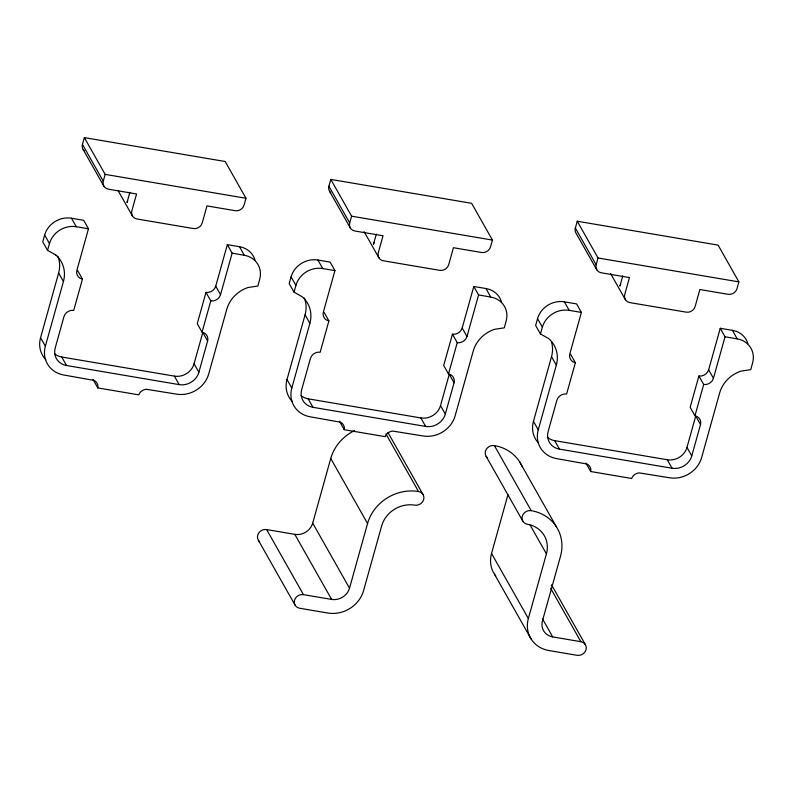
<?xml version="1.0" encoding="UTF-8"?>
<svg xmlns="http://www.w3.org/2000/svg" width="793" height="793" viewBox="0 0 793 793"><rect width="100%" height="100%" fill="white"/><g stroke="black" fill="none" stroke-linecap="round" stroke-linejoin="round"><path stroke-width="1.19" d="M77.655 270.611L82.462 279.096L73.709 310.41C69.516 309.756 65.165 312.521 63.965 316.595L55.223 347.909A16.425 14.789 -29.5 0 0 66.533 365.514L179.198 384.625A16.425 14.789 -29.5 0 0 198.874 372.274L207.617 340.97C208.797 337.084 206.071 332.763 202.056 332.178L197.249 323.693L205.992 292.379C210.195 293.033 214.546 290.268 215.736 286.194L227.333 244.67L239.536 246.722L244.264 255.257A22.402 20.172 -29.5 0 1 259.688 279.255L257.854 286.025L247.961 287.542A30.59 27.537 -29.5 0 0 226.788 309.22L208.718 373.929A26.883 24.206 -29.5 0 1 176.532 394.131L146.289 389.264A8.217 7.405 -29.5 0 0 139.32 393.635L138.805 394.864L97.787 387.906L97.965 386.617A8.217 7.405 -29.5 0 0 93.97 380.392L63.866 375.02A26.883 24.206 -29.5 0 1 45.36 346.214L40.562 337.729L58.632 273.02A30.59 27.537 -29.5 0 0 57.869 256.179M324.109 312.422L328.907 320.907L320.164 352.221C315.971 351.567 311.619 354.332 310.42 358.406L301.677 389.72A16.425 14.789 -29.5 0 0 312.987 407.315L425.653 426.436A16.425 14.789 -29.5 0 0 445.319 414.085L454.062 382.771C455.251 378.895 452.525 374.574 448.501 373.989L443.703 365.504L452.446 334.19C456.639 334.844 460.991 332.079 462.19 328.005L473.788 286.481L485.98 288.533L490.718 297.058A22.402 20.172 -29.5 0 1 506.142 321.066L504.308 327.836L494.416 329.353A30.59 27.537 -29.5 0 0 473.243 351.031L455.172 415.74A26.883 24.206 -29.5 0 1 422.976 435.942L392.733 431.075A8.217 7.405 -29.5 0 0 385.775 435.446L385.249 436.675L344.241 429.717L344.42 428.428A8.217 7.405 -29.5 0 0 340.415 422.203L310.311 416.831A26.883 24.206 -29.5 0 1 291.814 388.025L287.007 379.54L305.077 314.831A30.59 27.537 -29.5 0 0 304.324 297.99M570.563 354.233L575.361 362.718L566.618 394.032C562.425 393.378 558.074 396.143 556.874 400.217L548.132 431.531A16.425 14.789 -29.5 0 0 559.442 449.125L672.097 468.237A16.425 14.789 -29.5 0 0 691.774 455.896L700.516 424.582C701.706 420.706 698.97 416.384 694.955 415.8L690.158 407.315L698.901 376.001C703.094 376.645 707.445 373.89 708.645 369.816L720.242 328.292L732.435 330.344L737.173 338.869A22.402 20.172 -29.5 0 1 752.597 362.877L750.763 369.647L740.86 371.164A30.59 27.537 -29.5 0 0 719.687 392.842L701.627 457.551A26.883 24.206 -29.5 0 1 669.431 477.753L639.188 472.886A8.217 7.405 -29.5 0 0 632.229 477.257L631.704 478.486L590.696 471.528L590.874 470.239A8.217 7.405 -29.5 0 0 586.87 464.004L556.765 458.641A26.883 24.206 -29.5 0 1 538.259 429.836L533.461 421.351L551.531 356.642A30.59 27.537 -29.5 0 0 551.551 342.07M82.462 279.096C78.438 278.521 75.712 274.19 76.891 270.314L88.489 228.79L83.691 220.305L71.469 218.224A22.402 20.172 -29.5 0 0 44.646 235.055L42.743 241.855L47.54 250.35L55.738 254.93M82.452 144.415L84.355 137.615L225.182 161.504L245.989 198.27L244.085 205.07A7.464 6.721 -29.5 0 1 235.144 210.69L206.973 205.902L202.225 222.922A7.464 6.721 -29.5 0 1 193.284 228.533L136.951 218.977A7.464 6.721 -29.5 0 1 131.807 210.978L136.565 193.958L108.393 189.18A7.464 6.721 -29.5 0 1 103.259 181.181L82.452 144.415A7.464 6.721 -29.5 0 0 84.326 150.908M45.36 346.214L63.43 281.515A30.59 27.537 -29.5 0 0 55.728 254.94M103.259 181.181L105.152 174.381L84.355 137.615M129.864 192.293L127.009 202.502A7.464 6.721 -29.5 0 1 127.742 200.778M202.056 332.178L210.799 300.874L205.992 292.379M54.548 353.698A16.425 14.789 -29.5 0 0 61.735 357.019L174.401 376.13A16.425 14.789 -29.5 0 0 194.067 363.789L202.82 332.475L207.617 340.97M210.799 300.874C214.992 301.518 219.344 298.753 220.543 294.679L232.141 253.165L227.333 244.67M328.907 320.907C324.892 320.322 322.156 316.001 323.346 312.125L334.943 270.601L330.146 262.116L317.924 260.035A22.402 20.172 -29.5 0 0 291.1 276.866L289.197 283.666L293.995 292.161L302.183 296.741A30.59 27.537 -29.5 0 1 309.885 323.316L291.814 388.025M328.907 186.226L330.81 179.416L471.637 203.315L492.433 240.081L490.54 246.881A7.464 6.721 -29.5 0 1 481.599 252.491L453.427 247.713L448.679 264.733A7.464 6.721 -29.5 0 1 439.738 270.344L383.406 260.788A7.464 6.721 -29.5 0 1 378.261 252.789L383.019 235.769L354.848 230.991A7.464 6.721 -29.5 0 1 349.703 222.992L328.907 186.226A7.464 6.721 -29.5 0 0 330.78 192.719M349.703 222.992L351.606 216.182L330.81 179.416M376.318 234.094L373.463 244.303A7.464 6.721 -29.5 0 1 374.197 242.589M259.579 541.678A7.464 6.721 -29.5 0 1 258.439 533.461A7.464 6.721 -29.5 0 1 266.646 529.575L294.808 534.353A14.938 13.441 -29.5 0 0 312.7 523.122L330.75 458.463A42.564 38.322 -29.5 0 1 354.491 430.619M418.535 491.541A7.464 6.721 -29.5 0 1 423.68 499.54A7.464 6.721 -29.5 0 1 414.739 505.161A27.626 24.87 -29.5 0 0 381.651 525.918L363.591 590.577A29.866 26.893 -29.5 0 1 327.816 613.029L299.655 608.251A7.464 6.721 -29.5 0 1 294.51 600.251A7.464 6.721 -29.5 0 1 303.461 594.641L331.623 599.419A14.938 13.441 -29.5 0 0 349.505 588.188L367.565 523.529A42.564 38.322 -29.5 0 1 418.535 491.541L385.953 433.94M448.501 373.989L457.244 342.675L452.446 334.19M301.003 395.509A16.425 14.789 -29.5 0 0 308.19 398.829L420.845 417.941A16.425 14.789 -29.5 0 0 440.521 405.6L449.264 374.286L454.062 382.771M457.244 342.675C461.447 343.329 465.798 340.564 466.988 336.49L478.585 294.966L473.788 286.481M575.361 362.718C571.347 362.133 568.611 357.812 569.8 353.936L581.398 312.412L576.59 303.927L564.378 301.836A22.402 20.172 -29.5 0 0 537.545 318.677L535.642 325.477L540.449 333.962L548.637 338.552A30.59 27.537 -29.5 0 1 556.339 365.127L538.259 429.836M575.361 228.037L577.254 221.227L718.091 245.116L738.888 281.882L736.984 288.692A7.464 6.721 -29.5 0 1 728.043 294.302L699.882 289.524L695.124 306.544A7.464 6.721 -29.5 0 1 686.183 312.155L629.85 302.599A7.464 6.721 -29.5 0 1 624.715 294.599L629.464 277.58L601.302 272.802A7.464 6.721 -29.5 0 1 596.158 264.803L575.361 228.037A7.464 6.721 -29.5 0 0 576.075 233.201L596.881 269.967M495.774 576.025A29.866 26.893 -29.5 0 1 491.541 553.464L507.966 494.683M596.158 264.803L598.061 257.993L577.254 221.227M622.763 275.905L619.918 286.114A7.464 6.721 -29.5 0 1 620.651 284.4M550.709 588.366L580.882 641.696A7.464 6.721 -29.5 0 1 586.027 649.705A7.464 6.721 -29.5 0 1 577.086 655.315L548.915 650.538A29.866 26.893 -29.5 0 1 528.356 618.53L546.417 553.871L530.12 525.075M694.955 415.8L703.698 384.486L698.901 376.001M547.448 437.32A16.425 14.789 -29.5 0 0 554.634 440.64L667.3 459.752A16.425 14.789 -29.5 0 0 686.976 447.411L695.719 416.097L700.516 424.582M703.698 384.486C707.891 385.14 712.243 382.375 713.442 378.301L725.04 336.777L720.242 328.292M47.54 250.35L49.473 243.58A22.402 20.172 -29.5 0 1 76.297 226.739L88.489 228.79M293.995 292.161L295.918 285.391A22.402 20.172 -29.5 0 1 322.751 268.549L334.943 270.601M540.449 333.962L542.372 327.202A22.402 20.172 -29.5 0 1 569.196 310.36L581.398 312.412M105.152 174.381L245.989 198.27M351.606 216.182L492.433 240.081M598.061 257.993L738.888 281.882M487.318 457.69A7.464 6.721 -29.5 0 1 486.178 449.482A7.464 6.721 -29.5 0 1 494.386 445.587L531.201 510.652A42.564 38.322 -29.5 0 1 560.502 556.26L542.442 620.919A14.938 13.441 -29.5 0 0 552.721 636.918L580.882 641.696M725.04 336.777L737.173 338.869M478.585 294.966L490.718 297.058M232.141 253.165L244.264 255.257M708.645 369.816L713.442 378.301M610.57 273.496L625.429 299.764M686.976 447.411L691.774 455.896M667.3 459.752L672.097 468.237M564.378 301.836L569.196 310.36M537.545 318.677L542.372 327.202M551.531 356.642L556.329 365.127M585.888 463.033L590.696 471.528M554.634 440.64L559.442 449.125M462.19 328.005L466.988 336.49M519.593 461.764L556.408 526.83M364.126 231.685L378.985 257.953M486.159 456.362L522.974 521.427M329.62 191.391L350.427 228.156M551.512 584.808L585.313 644.54M440.521 405.6L445.319 414.085M542.462 618.788L552.721 636.918M420.845 417.941L425.653 426.436M491.541 553.464L528.356 618.53M317.924 260.035L322.751 268.549M494.416 574.112L531.231 639.178M387.955 432.512L422.956 494.386M291.1 276.866L295.918 285.391M305.077 314.831L309.875 323.316M339.444 421.222L344.241 429.717M308.19 398.829L312.987 407.315M330.75 458.463L367.565 523.529M215.736 286.194L220.543 294.679M312.7 523.122L349.505 588.188M118.266 190.935L132.53 216.142M83.176 149.58L103.972 186.345M294.808 534.353L331.623 599.419M194.067 363.789L198.874 372.274M266.646 529.575L303.461 594.641M174.401 376.13L179.198 384.625M258.419 540.34L295.234 605.416M71.469 218.224L76.297 226.739M44.646 235.055L49.473 243.58M58.632 273.02L63.43 281.515M92.989 379.421L97.787 387.906M61.735 357.019L66.533 365.514M292.221 401.446A26.883 24.206 -29.5 0 1 287.007 379.54M485.98 288.533A22.402 20.172 -29.5 0 1 501.424 301.846M45.766 359.635A26.883 24.206 -29.5 0 1 40.562 337.729M239.536 246.722A22.402 20.172 -29.5 0 1 254.979 260.035M537.951 442.474A26.883 24.206 -29.5 0 1 533.461 421.351M732.435 330.344A22.402 20.172 -29.5 0 1 747.878 343.656M494.386 445.587A42.564 38.322 -29.5 0 1 522.22 466.68M546.417 553.871A27.626 24.87 -29.5 0 0 527.395 524.272A7.464 6.721 -29.5 0 1 522.26 516.263A7.464 6.721 -29.5 0 1 531.201 510.652"/></g></svg>
